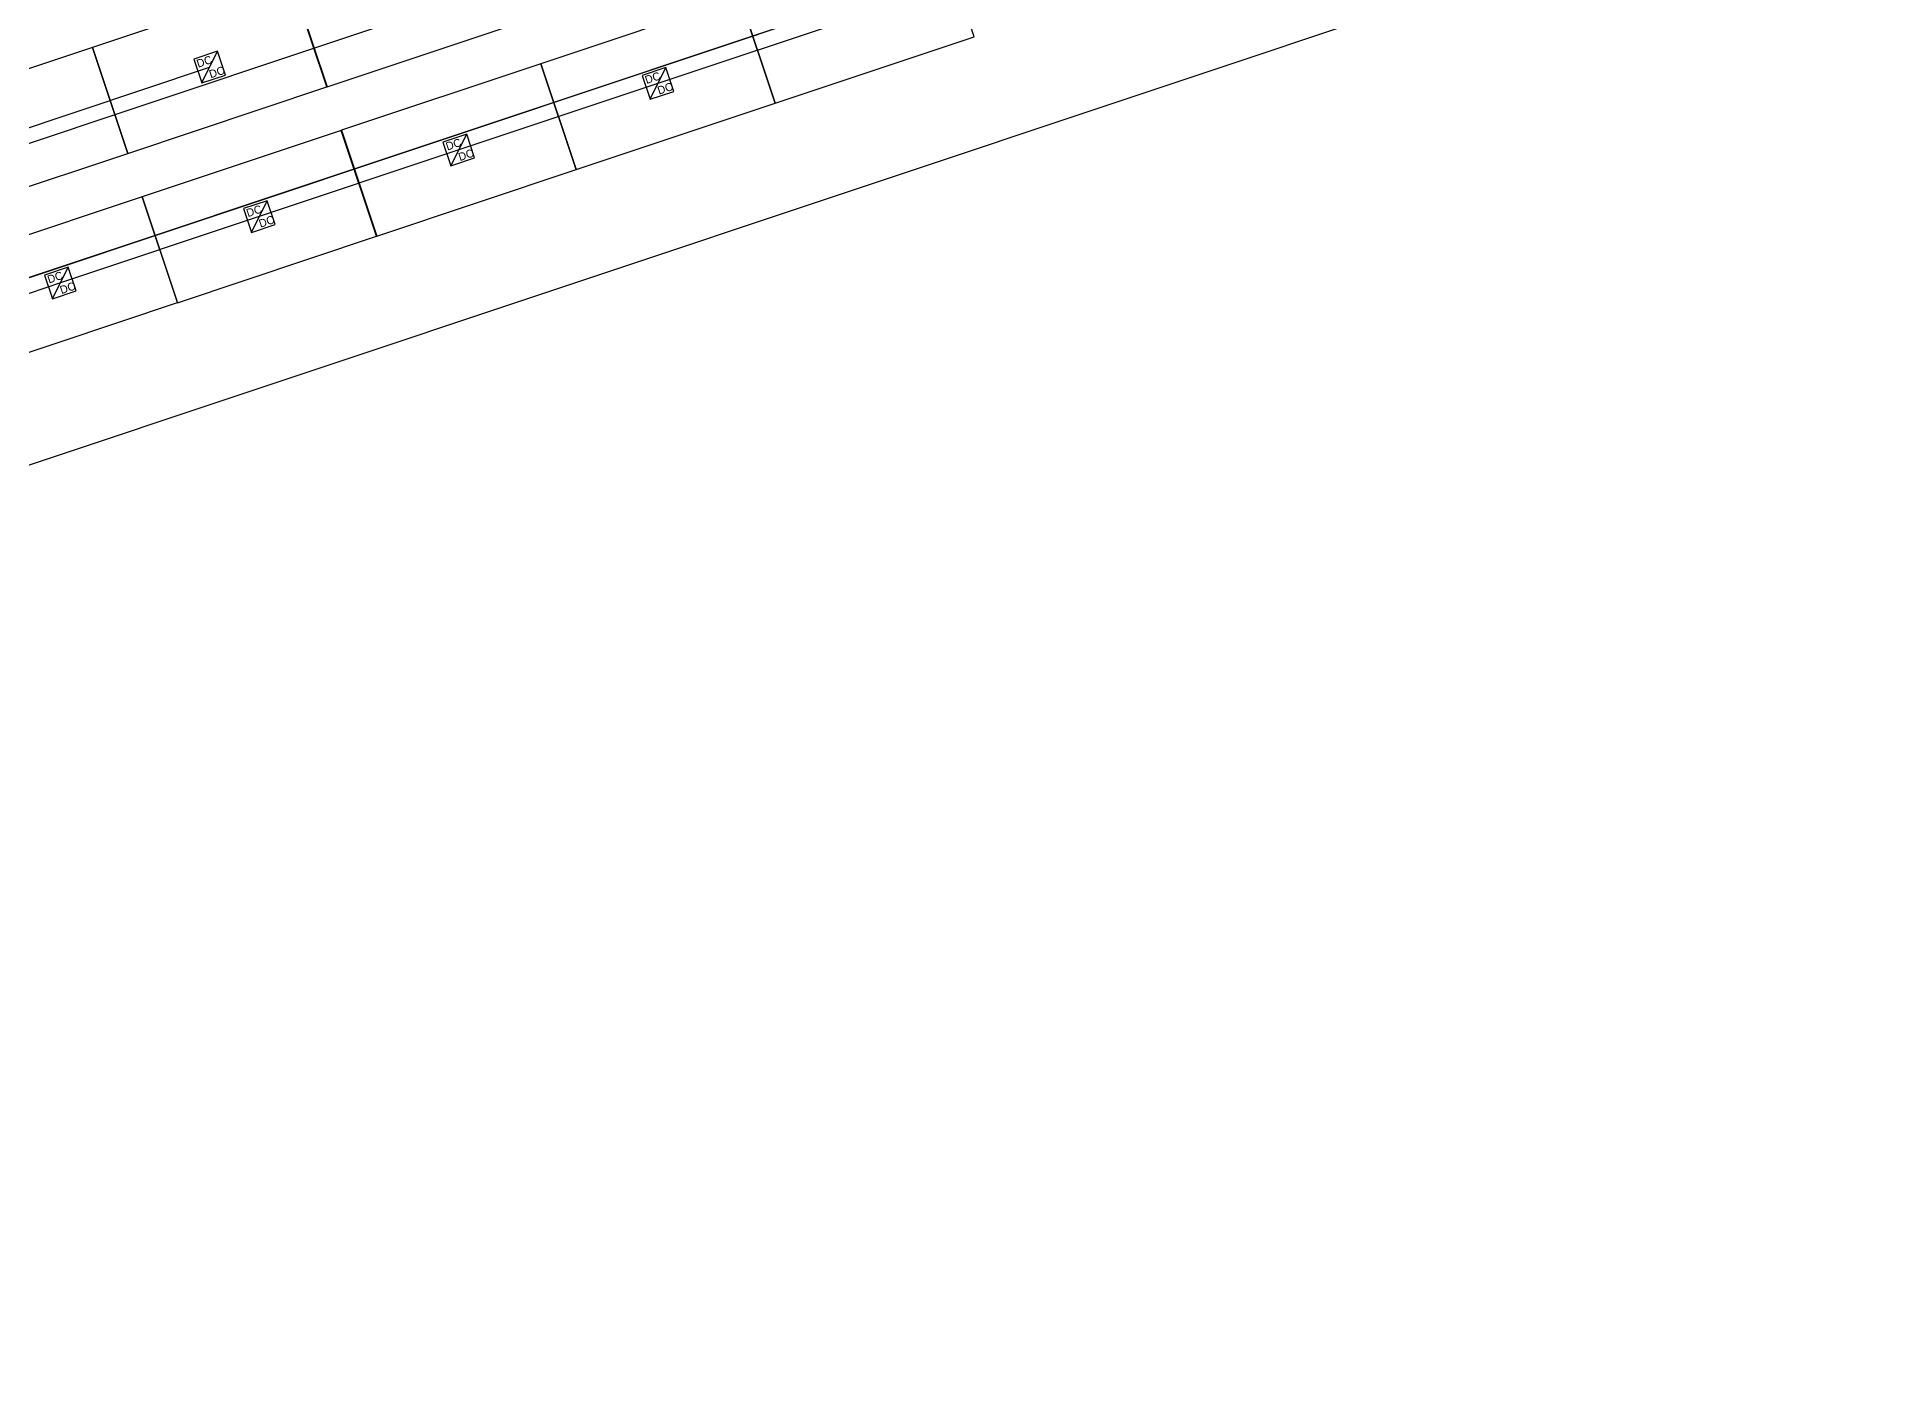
# Model space of a CAD drawing. Header units: feet. Extents: x -377 to 137, y -256 to 143.
# Drawn here: x -241.3 to -181.1, y -13.4 to 30.3 of the extents above; entities that cross this region are included whole.
import ezdxf

# ---------------------------------------------------------------- set-up
doc = ezdxf.new("R2010")
doc.units = ezdxf.units.FT
for name, color, linetype in [('Buildings', 7, 'CONTINUOUS'), ('Connections', 7, 'CONTINUOUS'), ('Modules', 7, 'CONTINUOUS'), ('Strings', 7, 'CONTINUOUS')]:
    doc.layers.add(name, color=color, linetype=linetype)

msp = doc.modelspace()

# ---------------------------------------------------------------- linework, layer by layer
at = {"layer": 'Buildings', "color": 252}
msp.add_line((-357.301, -22.374), (-122.284, 56.066), dxfattribs=at)
at = {"layer": 'Connections', "color": 91}
for p, q in [((-300.35, 7.187), (-131.801, 63.442)), ((-338.203, -9.848), (-130.48, 59.482)), ((-266.379, 14.121), (-130.479, 59.479))]:
    msp.add_line(p, q, dxfattribs=at)
at = {"layer": 'Modules', "color": 254}
for p, q in [((-210.585, 30.288), (-211.744, 33.76)), ((-232.975, 32.117), (-239.505, 29.937)), ((-231.816, 28.644), (-232.975, 32.117)), ((-232.963, 32.114), (-231.804, 28.642)), ((-218.273, 31.583), (-224.802, 29.404)), ((-217.114, 28.111), (-218.273, 31.583)), ((-218.273, 31.581), (-217.114, 28.108)), ((-231.804, 28.642), (-225.275, 30.821)), ((-217.114, 28.108), (-210.585, 30.288)), ((-239.505, 29.936), (-246.034, 27.757)), ((-239.505, 29.937), (-238.346, 26.465)), ((-238.346, 26.464), (-239.505, 29.936)), ((-235.401, 29.81), (-236.179, 29.55)), ((-236.179, 29.55), (-235.92, 28.772)), ((-235.92, 28.772), (-235.401, 29.81)), ((-235.142, 29.032), (-235.401, 29.81)), ((-235.92, 28.772), (-235.142, 29.032)), ((-224.803, 29.403), (-231.332, 27.224)), ((-223.644, 25.931), (-224.803, 29.403)), ((-224.802, 29.404), (-223.643, 25.932)), ((-220.699, 29.276), (-221.477, 29.017)), ((-221.477, 29.017), (-221.218, 28.239)), ((-221.218, 28.239), (-220.699, 29.276)), ((-220.44, 28.498), (-220.699, 29.276)), ((-238.346, 26.465), (-231.816, 28.644)), ((-221.218, 28.239), (-220.44, 28.498)), ((-223.643, 25.932), (-217.114, 28.111)), ((-231.344, 27.219), (-237.874, 25.04)), ((-230.185, 23.747), (-231.344, 27.219)), ((-231.332, 27.224), (-230.173, 23.751)), ((-227.229, 27.096), (-228.007, 26.836)), ((-228.007, 26.836), (-227.747, 26.058)), ((-227.747, 26.058), (-227.229, 27.096)), ((-226.969, 26.318), (-227.229, 27.096)), ((-244.875, 24.285), (-238.346, 26.464)), ((-230.173, 23.751), (-223.644, 25.931)), ((-227.747, 26.058), (-226.969, 26.318)), ((-237.868, 25.042), (-244.397, 22.863)), ((-237.874, 25.04), (-236.715, 21.567)), ((-236.709, 21.57), (-237.868, 25.042)), ((-233.77, 24.912), (-234.548, 24.652)), ((-234.289, 23.874), (-233.77, 24.912)), ((-233.511, 24.134), (-233.77, 24.912)), ((-234.548, 24.652), (-234.289, 23.874)), ((-234.289, 23.874), (-233.511, 24.134)), ((-236.715, 21.567), (-230.185, 23.747)), ((-240.294, 22.735), (-241.072, 22.476)), ((-241.072, 22.476), (-240.813, 21.698)), ((-240.813, 21.698), (-240.294, 22.735)), ((-240.035, 21.957), (-240.294, 22.735)), ((-240.813, 21.698), (-240.035, 21.957)), ((-243.239, 19.391), (-236.709, 21.57))]:
    msp.add_line(p, q, dxfattribs=at)
at = {"layer": 'Strings', "color": 11}
for p, q in [((-214.429, 30.934), (-220.958, 28.758)), ((-242.19, 27.11), (-235.661, 29.291)), ((-220.958, 28.758), (-227.488, 26.577)), ((-227.488, 26.577), (-234.03, 24.393)), ((-234.03, 24.393), (-240.553, 22.216)), ((-240.553, 22.216), (-247.086, 20.036))]:
    msp.add_line(p, q, dxfattribs=at)

# ---------------------------------------------------------------- texts
at = {"layer": 'Modules'}
for p in [(-236.034, 29.27), (-235.624, 28.922), (-221.332, 28.737), (-220.922, 28.389), (-227.862, 26.556), (-227.452, 26.209), (-234.403, 24.372), (-233.993, 24.025), (-240.927, 22.196), (-240.517, 21.848)]:
    msp.add_text('DC', height=0.2625, rotation=18.45703, dxfattribs=at).set_placement(p)

doc.saveas('drawing.dxf')
